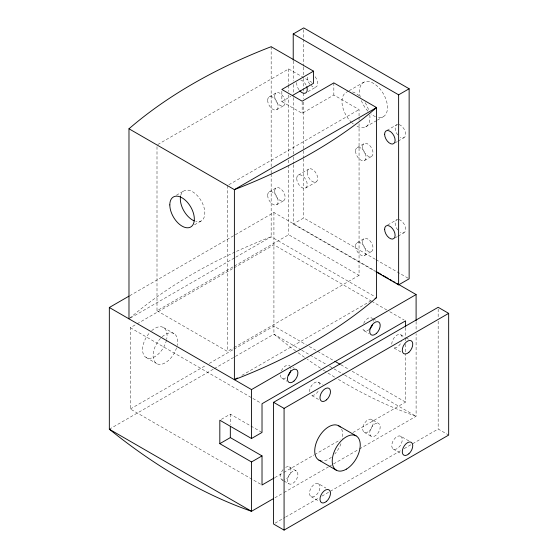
<?xml version="1.0" encoding="UTF-8"?>
<svg xmlns="http://www.w3.org/2000/svg" width="558" height="558" viewBox="0 0 558 558"><rect width="100%" height="100%" fill="white"/><g stroke="black" fill="none" stroke-linecap="round" stroke-linejoin="round"><path stroke-width="0.42" stroke-dasharray="2.79 2.09" d="M157.754 144.529L288.667 68.941L312.027 82.431M269.2 96.883L276.203 92.837M281.853 91.191L281.853 101.591L290.899 96.367M276.629 109.745L283.631 105.706M307.946 91.665L316.198 86.902M281.853 101.591L302.164 113.316L333.844 95.027L359.059 109.584L359.059 116.524M348.401 91.121L346.211 92.384A19.809 11.439 60 0 0 351.568 122.432M349.134 90.703L363.725 82.277M176.405 195.23L183.91 190.899M228.892 184.733L359.059 109.584M194.491 224.825L201.243 220.926M365.727 126.861L376.671 120.542M377.403 120.123L383.241 116.755M269.2 191.91L276.203 187.865M298.265 175.128L308.769 169.06M357.099 147.626L364.102 143.587M386.91 130.412L396.668 124.783M276.629 204.772L283.631 200.734M305.693 187.99L316.198 181.929M129.714 295.726L273.922 212.472L375.478 271.104M364.527 160.495L371.53 156.449M395.092 142.848L397.345 141.551M398.091 141.118L404.097 137.652M130.488 317.976L235.051 257.601M235.804 257.168L271.16 236.759L375.06 296.744M293.222 164.736L293.222 224.016L303.726 217.955L375.255 259.247M157 146.698L157 310.757L233.746 266.445M234.499 266.013L288.667 234.737L359.059 275.373L359.059 121.735M260.509 484.142L130.342 408.993L130.342 327.713L136.354 324.24M137.108 323.807L233.328 268.259M234.081 267.819L273.922 244.822L370.986 300.86M357.099 242.653L364.102 238.615M387.664 225.007L396.668 219.81M364.527 255.522L371.53 251.477M395.092 237.875L397.345 236.578M398.091 236.139L404.097 232.679M157 310.757L227.385 351.394L233.404 347.92M234.158 347.481L359.059 275.373M130.342 408.993L206.265 365.162M209.271 363.425L233.328 349.531M234.081 349.099L273.922 326.095L306.279 344.781M109.333 429.214L213.519 369.061M214.279 368.622L273.922 334.186L301.006 349.824M241.914 375.353L372.053 300.218M221.324 419.351L230.328 414.155L262.016 432.443M274.794 477.634L283.066 472.863M283.813 472.424L313.882 455.07M314.635 454.63L340.192 439.878M352.977 432.499L405.596 402.116L405.596 353.695M274.913 497.785L283.22 492.986M283.973 492.554L328.522 466.837M329.276 466.397L358.717 449.399M359.478 448.967L416.101 416.275L416.101 333.677M275.08 523.16L284.894 517.496M285.654 517.057L318.869 497.882M321.889 496.139L401.167 450.369M404.187 448.625L438.163 429.011L448.667 435.073M376.008 259.686L408.386 278.372M293.222 224.016L375.29 271.397M371.733 301.292L386.785 309.983M389.791 311.72L404.09 319.971M373.065 318.751L376.566 320.773M400.728 334.723L405.234 337.325M405.98 337.757L408.986 339.494M364.235 330.81L369.138 333.642M400.804 351.924L393.299 347.592A7.428 4.29 -60 0 0 401.565 341.566M309.285 346.518L316.811 350.856M317.565 351.296L333.363 360.419M340.889 364.758L348.408 369.103M352.175 371.279L405.596 402.116M301.759 350.257L326.583 364.59M329.59 366.327L333.349 368.496M334.103 368.929L343.881 374.578M344.635 375.011L416.101 416.275A515.167 297.435 60 0 1 337.562 378.924M292.873 367.478L294.268 368.287M318.437 382.237L322.936 384.839M371.663 419.442A7.428 4.29 -60 0 1 369.305 430.95A7.428 4.29 -60 0 1 362.874 427.233A7.428 4.29 -60 0 1 371.663 419.442L378.666 423.487A7.428 4.29 -60 0 1 376.315 434.996A7.428 4.29 -60 0 1 369.877 431.278A7.428 4.29 -60 0 1 378.666 423.487M400.728 436.223A7.428 4.29 -60 0 1 398.377 447.732A7.428 4.29 -60 0 1 391.939 444.015A7.428 4.29 -60 0 1 400.728 436.223L408.986 440.987M281.936 378.324L286.84 381.156M318.506 399.437L311.008 395.106A7.428 4.29 -60 0 0 319.023 389.665M364.235 432.31L371.237 436.349M393.299 449.092L400.804 453.424M163.501 327.518L174.005 333.586M130.342 327.713L261.263 403.301M146.161 357.538L156.672 363.607M289.365 466.955L296.375 471.001A7.428 4.29 -60 0 1 294.017 482.503A7.428 4.29 -60 0 1 287.586 478.792A7.428 4.29 -60 0 1 296.375 471.001M318.437 483.737A7.428 4.29 -60 0 1 316.079 495.246A7.428 4.29 -60 0 1 309.648 491.528A7.428 4.29 -60 0 1 318.437 483.737L325.935 488.069M281.936 479.824L283.338 480.633M284.043 481.038L288.946 483.863M311.008 496.599L318.506 500.938M438.163 309.034L438.163 317.725M438.163 321.206L438.163 429.011M416.101 321.506L416.101 330.203M405.596 327.755L405.596 337.269M405.596 338.134L405.596 340.729M405.596 344.188L405.596 352.83M359.059 117.396L359.059 120.863M333.844 82.891L333.844 95.027M303.726 29.644L303.726 66.263M303.726 67.134L303.726 74.974M303.726 78.462L303.726 98.515M303.726 102.002L303.726 149.956M303.726 150.827L303.726 157.795M303.726 158.667L303.726 217.955M302.164 102.051L302.164 113.316M293.222 60.989L293.222 81.043M293.222 84.53L293.222 93.249M293.222 97.608L293.222 156.017M293.222 156.889L293.222 163.864M288.667 68.941L288.667 84.565M288.667 85.437L288.667 91.512M288.667 94.986L288.667 156.61M288.667 160.083L288.667 164.422M288.667 165.294L288.667 234.737M273.922 212.472L273.922 334.186A515.167 297.435 60 0 0 296.751 351.749M271.16 46.705L271.16 167.009M271.16 170.497L271.16 173.113M271.16 173.984L271.16 236.759A515.167 297.428 0 0 0 235.936 251.623M230.328 414.155L230.328 424.575M227.385 185.605L227.385 351.394M129.609 318.304A515.167 297.428 0 0 1 235.162 251.986M180.736 195.412A17.333 10.009 60 0 1 201.243 200.908A17.333 10.009 60 0 1 195.753 221.414M298.969 89.761A7.428 4.29 60 0 1 296.905 82.033M300.616 79.892A7.428 4.29 60 0 1 306.53 86.127M315.11 76.732A7.428 4.29 60 0 1 317.335 85.59A7.428 4.29 60 0 1 311.127 85.541M309.857 84.202A7.428 4.29 60 0 1 307.409 75.972M399.026 219.601A7.428 4.29 60 0 1 405.589 228.459A7.428 4.29 60 0 1 400.379 232.309M397.756 229.98A7.428 4.29 60 0 1 397.756 219.475M399.026 124.573A7.428 4.29 60 0 1 405.589 133.432A7.428 4.29 60 0 1 400.379 137.282M397.756 134.952A7.428 4.29 60 0 1 397.756 124.448M369.801 115.032A19.809 11.439 60 0 1 355.767 125.676M353.333 123.988A19.809 11.439 60 0 1 352.147 122.976M352.544 91.958A19.809 11.439 60 0 1 359.798 96.269M365.134 102.679A19.809 11.439 60 0 1 368.991 111.168M360.252 97.176A19.809 11.439 60 0 1 369.27 81.656A19.809 11.439 60 0 1 386.959 102.888A19.809 11.439 60 0 1 376.908 117.173M375.471 116.671A19.809 11.439 60 0 1 370.847 113.874M367.931 111.161A19.809 11.439 60 0 1 361.249 100.335M334.577 377.117A515.167 297.435 60 0 1 325.377 371.37M324.679 370.924A515.167 297.435 60 0 1 323.277 370.017M320.48 368.196A515.167 297.435 60 0 1 307.2 359.212M304.41 357.253A515.167 297.435 60 0 1 297.449 352.258M151.657 330.692A17.333 10.009 -60 0 1 166.668 339.362M166.486 340.171A17.333 10.009 -60 0 1 146.628 357.783A17.333 10.009 -60 0 1 149.844 332.484M162.162 336.76A17.333 10.009 -60 0 1 177.179 345.423M176.53 347.892A17.333 10.009 -60 0 1 156.226 363.321A17.333 10.009 -60 0 1 161.555 337.318M281.351 370.896A7.428 4.29 -60 0 1 290.202 366.229M290.725 367.394A7.428 4.29 -60 0 1 290.906 368.859M285.654 377.954A7.428 4.29 -60 0 1 280.402 374.927M363.649 323.382A7.428 4.29 -60 0 1 372.5 318.723M373.023 319.88A7.428 4.29 -60 0 1 373.204 321.345M369.305 329.45A7.428 4.29 -60 0 1 362.693 327.413M285.654 467.325A7.428 4.29 -60 0 1 290.864 471.175A7.428 4.29 -60 0 1 284.294 480.033M283.025 480.159A7.428 4.29 -60 0 1 283.025 469.655M309.467 391.702A7.428 4.29 -60 0 1 314.719 382.607A7.428 4.29 -60 0 1 319.971 385.641M391.765 344.195A7.428 4.29 -60 0 1 397.017 335.093A7.428 4.29 -60 0 1 402.269 338.127M341.594 429.095A19.809 11.439 -60 0 1 342.312 439.048M340.966 443.75A19.809 11.439 -60 0 1 334.842 453.961M331.368 457.295A19.809 11.439 -60 0 1 321.903 460.999M274.662 96.241A7.428 4.29 60 0 0 282.543 106.041A7.428 4.29 60 0 0 282.543 95.537A7.428 4.29 60 0 0 274.662 96.241M362.56 242.012A7.428 4.29 60 0 0 370.442 251.811A7.428 4.29 60 0 0 370.442 241.307A7.428 4.29 60 0 0 362.56 242.012M362.56 146.984A7.428 4.29 60 0 0 370.442 156.791A7.428 4.29 60 0 0 370.442 146.28A7.428 4.29 60 0 0 362.56 146.984M274.662 191.261A7.428 4.29 60 0 0 282.543 201.068A7.428 4.29 60 0 0 282.543 190.564A7.428 4.29 60 0 0 274.662 191.261M267.659 100.28A7.428 4.29 60 0 0 275.54 110.086A7.428 4.29 60 0 0 275.54 99.575A7.428 4.29 60 0 0 267.659 100.28M267.659 195.307A7.428 4.29 60 0 0 275.54 205.107A7.428 4.29 60 0 0 275.54 194.602A7.428 4.29 60 0 0 267.659 195.307M355.558 151.03A7.428 4.29 60 0 0 363.439 160.83A7.428 4.29 60 0 0 363.439 150.325A7.428 4.29 60 0 0 355.558 151.03M355.558 246.057A7.428 4.29 60 0 0 363.439 255.857A7.428 4.29 60 0 0 363.439 245.353A7.428 4.29 60 0 0 355.558 246.057M296.723 178.525A7.428 4.29 60 0 0 304.605 188.332A7.428 4.29 60 0 0 304.605 177.821A7.428 4.29 60 0 0 296.723 178.525M307.228 172.464A7.428 4.29 60 0 0 315.11 182.264A7.428 4.29 60 0 0 315.11 171.759A7.428 4.29 60 0 0 307.228 172.464"/><path stroke-width="0.84" d="M293.222 60.118L293.222 33.968L303.726 27.9L409.14 88.757L409.14 278.812L398.628 284.873L376.043 271.837M292.413 95.495L313.533 83.295L313.533 71.166L281.853 89.461L302.164 101.186L333.844 82.891L376.566 107.561L376.566 297.616A515.167 297.428 0 0 1 234.388 379.698L234.388 189.643L376.566 107.561A515.167 297.428 0 0 1 234.388 189.643L128.982 128.786L128.982 318.841M293.222 33.968L398.628 94.825L409.14 88.757M273.406 498.657L251.512 511.295A515.167 297.435 60 0 1 109.333 429.214L109.333 307.5L128.961 296.165M234.388 379.698L237.401 377.961M375.067 298.481L376.566 297.616M109.333 307.5L251.512 389.582L416.101 294.554L416.101 320.641M273.573 402.318L438.163 307.298L448.667 313.359L448.667 435.073L284.078 530.1L273.573 524.032L273.573 402.318L284.078 408.386L448.667 313.359M405.596 326.89L405.596 320.843L262.016 403.734L262.016 432.443L251.512 438.511L219.824 420.216L219.824 443.673L230.328 437.605L262.016 455.9L262.016 485.014L274.041 478.066M219.824 443.673L251.512 461.961L262.016 455.9M313.533 71.166L271.16 46.705A515.167 297.428 0 0 0 128.982 128.786M376.985 271.969L381.498 274.578M382.997 275.45L388.263 278.484M389.77 279.356L392.03 280.66M393.53 281.525L395.036 282.397M396.543 283.262L416.101 294.554M334.87 361.284L340.136 364.325M338.49 425.691L355.997 435.798M318.974 460.169L336.481 470.275M109.333 429.214L251.512 511.295L251.512 461.961M398.628 94.825L398.628 284.873M284.078 408.386L284.078 530.1M251.512 389.582L251.512 438.511M230.328 426.312L230.328 437.605M194.177 220.87A17.333 10.009 60 0 1 180.555 196.207M306.74 86.72A7.428 4.29 60 0 1 305.693 92.97A7.428 4.29 60 0 1 299.758 90.745M290.725 370.533A7.428 4.29 -60 0 1 288.277 375.625M372.5 324.784A7.428 4.29 -60 0 1 369.745 329.046M321.122 460.901A19.809 11.439 -60 0 1 318.681 437.465A19.809 11.439 -60 0 1 340.261 427.093M169.813 204.905A17.333 10.009 60 0 0 188.199 227.776A17.333 10.009 60 0 0 188.199 203.258A17.333 10.009 60 0 0 169.813 204.905M384.622 134.248A7.428 4.29 60 0 0 392.504 144.048A7.428 4.29 60 0 0 392.504 133.543A7.428 4.29 60 0 0 384.622 134.248M384.622 229.275A7.428 4.29 60 0 0 392.504 239.075A7.428 4.29 60 0 0 392.504 228.571A7.428 4.29 60 0 0 384.622 229.275M294.017 381.009A7.428 4.29 -60 0 0 296.375 369.501A7.428 4.29 -60 0 0 287.586 377.292A7.428 4.29 -60 0 0 294.017 381.009M376.315 333.496A7.428 4.29 -60 0 0 378.666 321.987A7.428 4.29 -60 0 0 369.877 329.785A7.428 4.29 -60 0 0 376.315 333.496M326.583 399.814A7.428 4.29 -60 0 0 328.941 388.305A7.428 4.29 -60 0 0 320.153 396.096A7.428 4.29 -60 0 0 326.583 399.814M408.881 352.3A7.428 4.29 -60 0 0 411.232 340.792A7.428 4.29 -60 0 0 402.444 348.583A7.428 4.29 -60 0 0 408.881 352.3M408.881 453.793A7.428 4.29 -60 0 0 411.232 442.292A7.428 4.29 -60 0 0 402.444 450.083A7.428 4.29 -60 0 0 408.881 453.793M326.583 501.307A7.428 4.29 -60 0 0 328.941 489.798A7.428 4.29 -60 0 0 320.153 497.596A7.428 4.29 -60 0 0 326.583 501.307M346.448 469.097A19.809 11.439 -60 0 0 358.264 437.807A19.809 11.439 -60 0 0 334.005 452.224A19.809 11.439 -60 0 0 346.448 469.097"/></g></svg>
